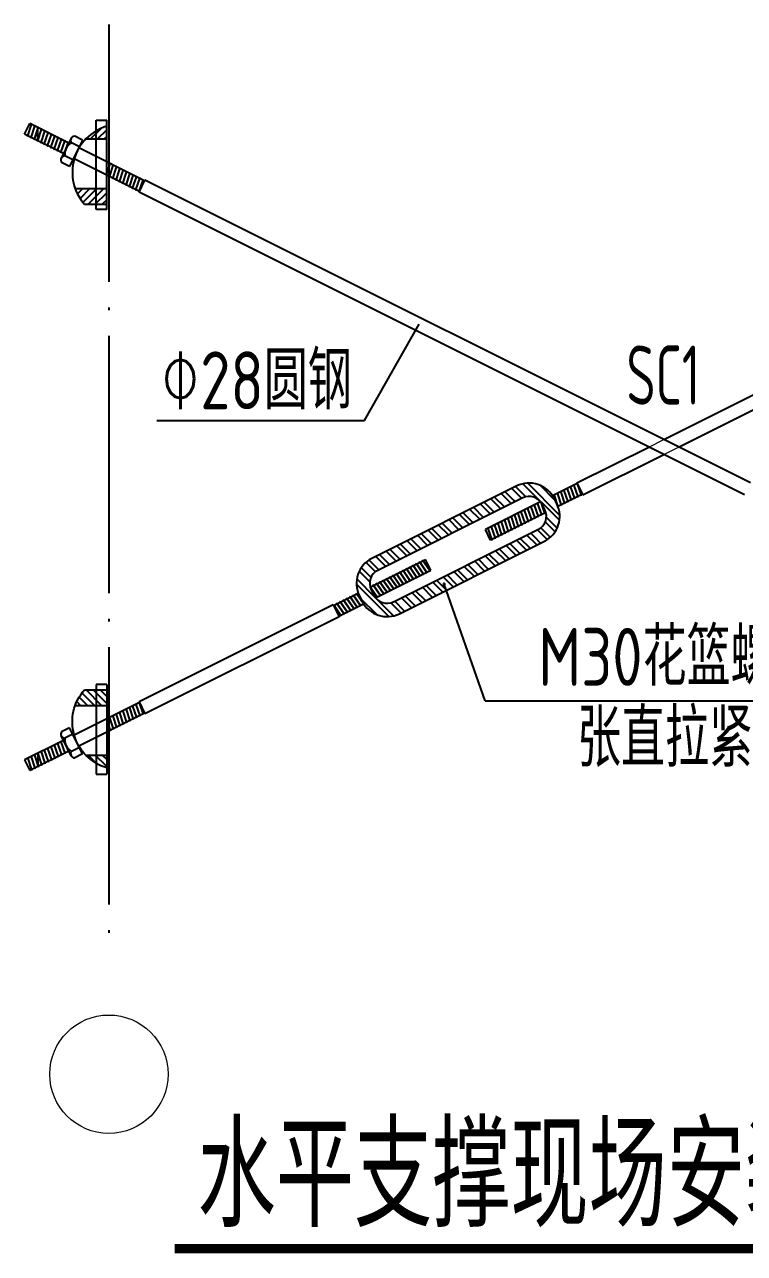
# Model space of a CAD drawing. Extents: x 9539573 to 9710259, y 1656270 to 2510207.
# Drawn here: x 9686346 to 9691942, y 2029794 to 2039348 of the extents above; entities that cross this region are included whole.
import ezdxf
from ezdxf.enums import TextEntityAlignment as Align

# ---------------------------------------------------------------- set-up
doc = ezdxf.new("R2010")
doc.units = 0
doc.header["$LTSCALE"] = 1000
doc.header["$MEASUREMENT"] = 0
for name, pattern in [('CONTINUOUS1', [0]), ('DASHED', [0.75, 0.5, -0.25]), ('DOTE', [2.42, 2, -0.2, 0.02, -0.2])]:
    doc.linetypes.add(name, pattern=pattern)
for name, color, linetype in [('003_THICK', 7, 'CONTINUOUS1'), ('DOTE', 8, 'DOTE'), ('LAYER4', 4, 'CONTINUOUS'), ('PUB_TEXT', 7, 'CONTINUOUS'), ('THIN', 7, 'CONTINUOUS'), ('一般文字', 6, 'CONTINUOUS'), ('刚架', 2, 'CONTINUOUS'), ('填充', 8, 'CONTINUOUS'), ('支撑', 4, 'CONTINUOUS'), ('板', 4, 'CONTINUOUS')]:
    doc.layers.add(name, color=color, linetype=linetype)
doc.layers.add('Z-详图标注', color=3, linetype='CONTINUOUS', lineweight=18)
doc.layers.add('标注', color=4, linetype='CONTINUOUS', lineweight=20)
doc.styles.add('_HZTXT', font='atssdeng.shx', dxfattribs={"width": 0.8, "bigfont": 'atssdchn.shx'})
doc.styles.add('TSSD_DIMENSION', font='atssdeng.shx', dxfattribs={"width": 0.7, "bigfont": 'atssdchn.shx'})
doc.styles.add('TSSD_Label', font='Tssdeng.shx', dxfattribs={"width": 0.7, "bigfont": 'hztxt.shx'})

# ---------------------------------------------------------------- blocks, each defined once
blk = doc.blocks.new('*X15')
at = {"layer": '填充', "linetype": 'Continuous'}
for p, q in [((15636226.4, -855728), (15636155, -855656.6)), ((15636253.1, -855712.5), (15636179.3, -855638.7)), ((15636183.7, -855804.6), (15636103.4, -855724.3)), ((15636192.3, -855771.1), (15636118.8, -855697.6)), ((15636328.2, -856068.5), (15636082.4, -855822.6)), ((15636227.1, -855925.2), (15636084.7, -855782.8)), ((15636235.7, -856053.1), (15636115.4, -855932.7)), ((15636364.4, -856062.4), (15636245, -855943.1)), ((15636448.1, -856026.8), (15636372.6, -855951.3)), ((15636420, -856040.9), (15636342.9, -855963.8))]:
    blk.add_line(p, q, dxfattribs=at)
blk = doc.blocks.new('*X16')
at = {"layer": '填充', "linetype": 'Continuous'}
for p, q in [((15637338.7, -855169.7), (15637263.2, -855094.3)), ((15637369, -855157.9), (15637291.4, -855080.2)), ((15637624.7, -855336.5), (15637347.6, -855059.3)), ((15637626.7, -855296.2), (15637384.6, -855054.1)), ((15637590.9, -855183.3), (15637477.5, -855069.9)), ((15637287.3, -855195.5), (15637275.3, -855183.5)), ((15637592.3, -855423.4), (15637517.8, -855348.9)), ((15637607.2, -855396.1), (15637526, -855314.8)), ((15637482.2, -855509.7), (15637438.3, -855465.8)), ((15637532, -855482.4), (15637458.2, -855408.6)), ((15637555.9, -855464.1), (15637484.4, -855392.6))]:
    blk.add_line(p, q, dxfattribs=at)
blk = doc.blocks.new('*X17')
at = {"layer": '填充', "linetype": 'Continuous'}
for p, q in [((15637128.2, -855275), (15637052.7, -855199.5)), ((15637179.6, -855249.3), (15637104.1, -855173.8)), ((15637207.7, -855235.2), (15637132.3, -855159.8)), ((15637259.1, -855209.5), (15637183.7, -855134.1)), ((15637275.3, -855183.5), (15637211.8, -855120)), ((15636941, -855368.6), (15636865.5, -855293.2)), ((15636969.1, -855354.6), (15636893.6, -855279.1)), ((15637020.5, -855328.8), (15636945, -855253.4)), ((15637048.6, -855314.8), (15636973.2, -855239.3)), ((15637100, -855289.1), (15637024.6, -855213.6)), ((15636781.9, -855448.2), (15636706.4, -855372.7)), ((15636810, -855434.1), (15636734.5, -855358.6)), ((15636861.4, -855408.4), (15636785.9, -855332.9)), ((15636889.5, -855394.3), (15636814.1, -855318.9)), ((15636571.3, -855553.4), (15636495.9, -855478)), ((15636622.8, -855527.7), (15636547.3, -855452.3)), ((15636650.9, -855513.7), (15636575.4, -855438.2)), ((15636702.3, -855487.9), (15636626.8, -855412.5)), ((15636730.4, -855473.9), (15636655, -855398.4)), ((15637402.7, -855549.5), (15637327.2, -855474)), ((15637454.1, -855523.8), (15637378.6, -855448.3)), ((15637438.3, -855465.8), (15637406.8, -855434.3)), ((15636384.1, -855647), (15636308.6, -855571.6)), ((15636412.2, -855633), (15636336.8, -855557.5)), ((15636463.7, -855607.3), (15636388.2, -855531.8)), ((15636491.8, -855593.2), (15636416.3, -855517.7)), ((15636543.2, -855567.5), (15636467.7, -855492)), ((15637215.4, -855643.1), (15637140, -855567.7)), ((15637243.6, -855629.1), (15637168.1, -855553.6)), ((15637295, -855603.3), (15637219.5, -855527.9)), ((15637323.1, -855589.3), (15637247.7, -855513.8)), ((15637374.5, -855563.6), (15637299.1, -855488.1)), ((15636304.6, -855686.8), (15636229.1, -855611.4)), ((15636332.7, -855672.8), (15636257.2, -855597.3)), ((15637004.9, -855748.4), (15636929.5, -855672.9)), ((15637056.3, -855722.7), (15636980.9, -855647.2)), ((15637084.5, -855708.6), (15637009, -855633.1)), ((15637135.9, -855682.9), (15637060.4, -855607.4)), ((15637164, -855668.8), (15637088.6, -855593.4)), ((15636845.8, -855827.9), (15636770.4, -855752.5)), ((15636897.2, -855802.2), (15636821.8, -855726.7)), ((15636925.4, -855788.2), (15636849.9, -855712.7)), ((15636976.8, -855762.4), (15636901.3, -855687)), ((15636658.6, -855921.5), (15636583.1, -855846.1)), ((15636686.7, -855907.5), (15636611.3, -855832)), ((15636738.2, -855881.8), (15636662.7, -855806.3)), ((15636766.3, -855867.7), (15636690.8, -855792.2)), ((15636817.7, -855842), (15636742.2, -855766.5)), ((15636499.5, -856001.1), (15636424, -855925.6)), ((15636527.6, -855987), (15636452.2, -855911.6)), ((15636579.1, -855961.3), (15636503.6, -855885.8)), ((15636607.2, -855947.3), (15636531.7, -855871.8))]:
    blk.add_line(p, q, dxfattribs=at)
blk = doc.blocks.new('A$C3B5F1999')
at = {"layer": '板', "lineweight": -3}
h = blk.add_hatch(dxfattribs=at)
h.set_pattern_fill('ANSI31', color=256, scale=11.25, style=0)
h.set_pattern_definition([(225, (1544786.093, 1161578.04), (25.25697034, -25.25697034), [])])
h.paths.add_polyline_path([(227.3, 494.1, 0.095394), (160.5, 606.6), (0, 606.6), (0, 494.1)])
h.paths.add_polyline_path([(0, 135.7), (0, 44.9, 0.128822), (150.1, 135.7)])
for p, q in [((0, 645.3), (76.8, 645.3)), ((0, 645.3), (0, 0)), ((76.8, 645.3), (76.8, 0)), ((160.5, 606.6), (0, 606.6)), ((160.5, 606.6), (0, 606.6)), ((227.3, 494.1), (0, 494.1)), ((150.1, 135.7), (0, 135.7)), ((76.8, 0), (0, 0))]:
    blk.add_line(p, q, dxfattribs=at)
blk.add_arc((-98.2, 376.8), 346.1, 286.4909, 41.61835, dxfattribs=at)

msp = doc.modelspace()

# ---------------------------------------------------------------- linework, layer by layer
at = {"layer": '003_THICK'}
for p, q in [((9686797.7, 2038448.8), (9686696, 2038245.4)), ((9686797.7, 2033677.7), (9686696, 2033881))]:
    msp.add_line(p, q, dxfattribs=at)
at = {"layer": 'DOTE'}
msp.add_line((9687002.1, 2039347.5), (9687002.1, 2032107.8), dxfattribs=at)
at = {"layer": 'LAYER4'}
for p, q in [((9690172.9, 2035760.6), (9689045.5, 2035197)), ((9690219.1, 2035668.1), (9689091.8, 2035104.4)), ((9690391.4, 2035574.4), (9690369.6, 2035617.9)), ((9690483.9, 2035620.6), (9690462.1, 2035664.2)), ((9689213.8, 2034860.2), (9690341.2, 2035423.9)), ((9689260.1, 2034767.7), (9690387.5, 2035331.3)), ((9689041.6, 2034953.9), (9689063.4, 2034910.4)), ((9688949.1, 2034907.7), (9688970.8, 2034864.1))]:
    msp.add_line(p, q, dxfattribs=at)
for centre, major_axis, start_param, end_param in [((9690269.3, 2035567.8), (-215.6, 0.3), 3.606601, 5.177398), ((9690269.3, 2035567.8), (-112.1, 0.6), 3.610884, 5.18168), ((9690291.1, 2035524.2), (-215.6, 0.5), 2.036922, 3.607718), ((9690291.1, 2035524.2), (112.1, 0.6), -1.112191, 0.458605), ((9689141.9, 2035004.1), (-215.6, 0.1), -1.106721, 0.464075), ((9689141.9, 2035004.1), (112.1, 0.9), 2.026718, 3.597514), ((9689163.7, 2034960.5), (-215.6, 0.3), 0.465009, 2.035805), ((9689163.7, 2034960.5), (-112.1, 1.5), 0.477025, 2.047821)]:
    msp.add_ellipse(centre, major_axis=major_axis, ratio=1, start_param=start_param, end_param=end_param, dxfattribs=at)
at = {"layer": 'PUB_TEXT'}
for p, q in [((9688988.4, 2036270.2), (9689414.6, 2037019.4)), ((9687374.7, 2036270.2), (9688988.4, 2036270.2)), ((9689927.1, 2034089.6), (9689607.6, 2034996.6)), ((9689927.1, 2034089.6), (9692702.1, 2034089.6))]:
    msp.add_line(p, q, dxfattribs=at)
at = {"layer": '一般文字', "color": 2, "const_width": 72}
msp.add_lwpolyline([(9687514.3, 2029830.4), (9694842.7, 2029830.4)], dxfattribs=at)
at = {"layer": '刚架', "color": 5, "linetype": 'DASHED'}
for p, q in [((9686450.1, 2038444.1), (9686450.1, 2038546.9)), ((9686450.1, 2033682.4), (9686450.1, 2033579.5))]:
    msp.add_line(p, q, dxfattribs=at)
at = {"layer": '支撑', "linetype": 'Continuous'}
for p, q in [((9686346.5, 2038495.9), (9686387.6, 2038578.2)), ((9686690.3, 2038426.8), (9686387.6, 2038578.2)), ((9686649.2, 2038344.5), (9686346.5, 2038495.9)), ((9686707.9, 2038461.9), (9686631.6, 2038309.4)), ((9686797.7, 2038448.8), (9686736, 2038479.6)), ((9686772.3, 2038397.9), (9686710.6, 2038428.8)), ((9687279.9, 2038132), (9686767.4, 2038388.2)), ((9686696, 2038245.4), (9686634.3, 2038276.3)), ((9686721.4, 2038296.3), (9686659.7, 2038327.1)), ((9687238.7, 2038049.8), (9686726.3, 2038306)), ((9687236.1, 2038044.6), (9687282.4, 2038137.2)), ((9691988.6, 2035784.1), (9687282.4, 2038137.2)), ((9691314.6, 2036121.1), (9695346.8, 2038137.2)), ((9691942.3, 2035691.5), (9687236.1, 2038044.6)), ((9691430.4, 2036063.2), (9695393.1, 2038044.6)), ((9690640.7, 2035784.1), (9691198.9, 2036063.2)), ((9690687, 2035691.5), (9691314.6, 2036005.4)), ((9690640.7, 2035784.1), (9690687, 2035691.5)), ((9690643.2, 2035779), (9690451.5, 2035683.1)), ((9690684.4, 2035696.7), (9690492.6, 2035600.8)), ((9690358, 2035636.3), (9689928.4, 2035421.5)), ((9690399.2, 2035554), (9689969.5, 2035339.2)), ((9689969.5, 2035339.2), (9689928.4, 2035421.5)), ((9689033.8, 2034974.3), (9689463.5, 2035189.1)), ((9689504.6, 2035106.8), (9689463.5, 2035189.1)), ((9689075, 2034892), (9689504.6, 2035106.8)), ((9688748.6, 2034831.6), (9688940.4, 2034927.5)), ((9688746, 2034836.8), (9687236.1, 2034081.8)), ((9688746, 2034836.8), (9688792.3, 2034744.2)), ((9688789.7, 2034749.3), (9688981.5, 2034845.2)), ((9688792.3, 2034744.2), (9687282.4, 2033989.3)), ((9687238.7, 2034076.7), (9686726.3, 2033820.5)), ((9687236.1, 2034081.8), (9687282.4, 2033989.3)), ((9687279.9, 2033994.4), (9686767.4, 2033738.2)), ((9686696, 2033881), (9686634.3, 2033850.2)), ((9686649.2, 2033781.9), (9686346.5, 2033630.6)), ((9686707.9, 2033664.5), (9686631.6, 2033817)), ((9686721.4, 2033830.2), (9686659.7, 2033799.3)), ((9686690.3, 2033699.6), (9686387.6, 2033548.3)), ((9686772.3, 2033728.5), (9686710.6, 2033697.6)), ((9686346.5, 2033630.6), (9686387.6, 2033548.3)), ((9686797.7, 2033677.7), (9686736, 2033646.8))]:
    msp.add_line(p, q, dxfattribs=at)
for centre, major_axis, start_param, end_param in [((9686736.5, 2038447.6), (-32, 1.4), -1.511964, 0.671288), ((9686761.2, 2038339.9), (102.1, 6), 2.029825, 3.209045), ((9686660.2, 2038295.1), (32, 0.5), 1.570208, 3.75346), ((9686660.2, 2033831.3), (-32, 0.5), -0.613005, 1.570247), ((9686761.2, 2033786.5), (-102.1, 6), -0.067509, 1.111712), ((9686736.5, 2033678.8), (32, 1.6), 2.463185, 4.646437)]:
    msp.add_ellipse(centre, major_axis=major_axis, ratio=1, start_param=start_param, end_param=end_param, dxfattribs=at)
at = {"layer": '标注', "linetype": 'Continuous'}
for p, q in [((9686368.9, 2038484.7), (9686398.6, 2038572.7)), ((9686369.6, 2038477.9), (9686403, 2038576.9)), ((9686374.1, 2038482.1), (9686403.8, 2038570.1)), ((9686394.6, 2038471.8), (9686424.3, 2038559.8)), ((9686395.3, 2038465), (9686428.8, 2038564)), ((9686403, 2038576.9), (9686398.6, 2038572.7)), ((9686399.8, 2038469.2), (9686429.5, 2038557.2)), ((9686403.8, 2038570.1), (9686403, 2038576.9)), ((9686421, 2038452.2), (9686454.5, 2038551.2)), ((9686428.8, 2038564), (9686424.3, 2038559.8)), ((9686429.5, 2038557.2), (9686428.8, 2038564)), ((9686454.5, 2038551.2), (9686450, 2038547)), ((9686455.2, 2038544.4), (9686454.5, 2038551.2)), ((9686368.9, 2038484.7), (9686369.6, 2038477.9)), ((9686374.1, 2038482.1), (9686369.6, 2038477.9)), ((9686394.6, 2038471.8), (9686395.3, 2038465)), ((9686399.8, 2038469.2), (9686395.3, 2038465)), ((9686420.3, 2038459), (9686450, 2038547)), ((9686420.3, 2038459), (9686421, 2038452.2)), ((9686425.5, 2038456.4), (9686421, 2038452.2)), ((9686425.5, 2038456.4), (9686455.2, 2038544.4)), ((9686446, 2038446.1), (9686475.7, 2038534.1)), ((9686446.8, 2038439.3), (9686480.2, 2038538.3)), ((9686451.2, 2038443.5), (9686480.9, 2038531.5)), ((9686471.7, 2038433.2), (9686501.4, 2038521.2)), ((9686472.5, 2038426.4), (9686505.9, 2038525.4)), ((9686480.2, 2038538.3), (9686475.7, 2038534.1)), ((9686476.9, 2038430.6), (9686506.6, 2038518.6)), ((9686480.9, 2038531.5), (9686480.2, 2038538.3)), ((9686497.4, 2038420.4), (9686527.2, 2038508.4)), ((9686498.2, 2038413.6), (9686531.6, 2038512.6)), ((9686505.9, 2038525.4), (9686501.4, 2038521.2)), ((9686502.6, 2038417.8), (9686532.4, 2038505.8)), ((9686506.6, 2038518.6), (9686505.9, 2038525.4)), ((9686523.2, 2038407.5), (9686552.9, 2038495.5)), ((9686523.9, 2038400.7), (9686557.3, 2038499.7)), ((9686531.6, 2038512.6), (9686527.2, 2038508.4)), ((9686528.4, 2038404.9), (9686558.1, 2038492.9)), ((9686532.4, 2038505.8), (9686531.6, 2038512.6)), ((9686548.9, 2038394.7), (9686578.6, 2038482.7)), ((9686549.6, 2038387.9), (9686583, 2038486.9)), ((9686557.3, 2038499.7), (9686552.9, 2038495.5)), ((9686554.1, 2038392.1), (9686583.8, 2038480.1)), ((9686558.1, 2038492.9), (9686557.3, 2038499.7)), ((9686574.6, 2038381.8), (9686604.3, 2038469.8)), ((9686575.3, 2038375), (9686608.8, 2038474)), ((9686583, 2038486.9), (9686578.6, 2038482.7)), ((9686579.8, 2038379.2), (9686609.5, 2038467.2)), ((9686583.8, 2038480.1), (9686583, 2038486.9)), ((9686600.3, 2038369), (9686630, 2038457)), ((9686601, 2038362.2), (9686634.5, 2038461.2)), ((9686608.8, 2038474), (9686604.3, 2038469.8)), ((9686609.5, 2038467.2), (9686608.8, 2038474)), ((9686634.5, 2038461.2), (9686630, 2038457)), ((9686635.2, 2038454.4), (9686634.5, 2038461.2)), ((9686446, 2038446.1), (9686446.8, 2038439.3)), ((9686451.2, 2038443.5), (9686446.8, 2038439.3)), ((9686471.7, 2038433.2), (9686472.5, 2038426.4)), ((9686476.9, 2038430.6), (9686472.5, 2038426.4)), ((9686497.4, 2038420.4), (9686498.2, 2038413.6)), ((9686502.6, 2038417.8), (9686498.2, 2038413.6)), ((9686523.2, 2038407.5), (9686523.9, 2038400.7)), ((9686528.4, 2038404.9), (9686523.9, 2038400.7)), ((9686548.9, 2038394.7), (9686549.6, 2038387.9)), ((9686554.1, 2038392.1), (9686549.6, 2038387.9)), ((9686574.6, 2038381.8), (9686575.3, 2038375)), ((9686579.8, 2038379.2), (9686575.3, 2038375)), ((9686600.3, 2038369), (9686601, 2038362.2)), ((9686605.5, 2038366.4), (9686601, 2038362.2)), ((9686605.5, 2038366.4), (9686635.2, 2038454.4)), ((9686626, 2038356.1), (9686655.7, 2038444.1)), ((9686626.8, 2038349.3), (9686660.2, 2038448.3)), ((9686631.2, 2038353.5), (9686660.9, 2038441.5)), ((9686660.2, 2038448.3), (9686655.7, 2038444.1)), ((9686658.5, 2038363.2), (9686681.5, 2038431.2)), ((9686660.9, 2038441.5), (9686660.2, 2038448.3)), ((9686667.8, 2038381.8), (9686685.9, 2038435.4)), ((9686677.2, 2038400.5), (9686686.6, 2038428.6)), ((9686685.9, 2038435.4), (9686681.5, 2038431.2)), ((9686686.6, 2038428.6), (9686685.9, 2038435.4)), ((9686626, 2038356.1), (9686626.8, 2038349.3)), ((9686631.2, 2038353.5), (9686626.8, 2038349.3)), ((9686984.9, 2038190.6), (9687012.4, 2038272.2)), ((9686984.9, 2038199.6), (9687008, 2038268)), ((9686984.9, 2038181.6), (9687013.2, 2038265.4)), ((9687012.4, 2038272.2), (9687008, 2038268)), ((9687013.2, 2038265.4), (9687012.4, 2038272.2)), ((9687004, 2038167.1), (9687033.7, 2038255.1)), ((9687004.7, 2038160.3), (9687038.1, 2038259.3)), ((9687009.2, 2038164.5), (9687038.9, 2038252.5)), ((9687029.7, 2038154.3), (9687059.4, 2038242.3)), ((9687030.4, 2038147.5), (9687063.8, 2038246.5)), ((9687038.1, 2038259.3), (9687033.7, 2038255.1)), ((9687034.9, 2038151.7), (9687064.6, 2038239.7)), ((9687038.9, 2038252.5), (9687038.1, 2038259.3)), ((9687055.4, 2038141.4), (9687085.1, 2038229.4)), ((9687056.1, 2038134.6), (9687089.6, 2038233.6)), ((9687063.8, 2038246.5), (9687059.4, 2038242.3)), ((9687060.6, 2038138.8), (9687090.3, 2038226.8)), ((9687064.6, 2038239.7), (9687063.8, 2038246.5)), ((9687081.1, 2038128.5), (9687110.8, 2038216.6)), ((9687081.9, 2038121.8), (9687115.3, 2038220.8)), ((9687089.6, 2038233.6), (9687085.1, 2038229.4)), ((9687086.3, 2038126), (9687116, 2038214)), ((9687090.3, 2038226.8), (9687089.6, 2038233.6)), ((9687106.8, 2038115.7), (9687136.5, 2038203.7)), ((9687107.6, 2038108.9), (9687141, 2038207.9)), ((9687115.3, 2038220.8), (9687110.8, 2038216.6)), ((9687112, 2038113.1), (9687141.7, 2038201.1)), ((9687116, 2038214), (9687115.3, 2038220.8)), ((9687132.5, 2038102.8), (9687162.3, 2038190.8)), ((9687133.3, 2038096), (9687166.7, 2038195)), ((9687141, 2038207.9), (9687136.5, 2038203.7)), ((9687137.7, 2038100.2), (9687167.4, 2038188.2)), ((9687141.7, 2038201.1), (9687141, 2038207.9)), ((9687158.3, 2038090), (9687188, 2038178)), ((9687159, 2038083.2), (9687192.4, 2038182.2)), ((9687166.7, 2038195), (9687162.3, 2038190.8)), ((9687163.4, 2038087.4), (9687193.2, 2038175.4)), ((9687167.4, 2038188.2), (9687166.7, 2038195)), ((9687184.7, 2038070.3), (9687218.1, 2038169.3)), ((9687192.4, 2038182.2), (9687188, 2038178)), ((9687193.2, 2038175.4), (9687192.4, 2038182.2)), ((9687218.1, 2038169.3), (9687213.7, 2038165.1)), ((9687218.9, 2038162.5), (9687218.1, 2038169.3)), ((9687004, 2038167.1), (9687004.7, 2038160.3)), ((9687009.2, 2038164.5), (9687004.7, 2038160.3)), ((9687029.7, 2038154.3), (9687030.4, 2038147.5)), ((9687034.9, 2038151.7), (9687030.4, 2038147.5)), ((9687055.4, 2038141.4), (9687056.1, 2038134.6)), ((9687060.6, 2038138.8), (9687056.1, 2038134.6)), ((9687081.1, 2038128.5), (9687081.9, 2038121.8)), ((9687086.3, 2038126), (9687081.9, 2038121.8)), ((9687106.8, 2038115.7), (9687107.6, 2038108.9)), ((9687112, 2038113.1), (9687107.6, 2038108.9)), ((9687132.5, 2038102.8), (9687133.3, 2038096)), ((9687137.7, 2038100.2), (9687133.3, 2038096)), ((9687158.3, 2038090), (9687159, 2038083.2)), ((9687163.4, 2038087.4), (9687159, 2038083.2)), ((9687184, 2038077.1), (9687213.7, 2038165.1)), ((9687184, 2038077.1), (9687184.7, 2038070.3)), ((9687189.2, 2038074.5), (9687184.7, 2038070.3)), ((9687189.2, 2038074.5), (9687218.9, 2038162.5)), ((9687209.7, 2038064.3), (9687239.4, 2038152.3)), ((9687210.4, 2038057.5), (9687243.9, 2038156.5)), ((9687214.9, 2038061.7), (9687244.6, 2038149.7)), ((9687235.4, 2038051.4), (9687265.1, 2038139.4)), ((9687236.1, 2038044.6), (9687269.6, 2038143.6)), ((9687243.9, 2038156.5), (9687239.4, 2038152.3)), ((9687244.6, 2038149.7), (9687243.9, 2038156.5)), ((9687245.5, 2038063.3), (9687270.3, 2038136.8)), ((9687269.6, 2038143.6), (9687265.1, 2038139.4)), ((9687270.3, 2038136.8), (9687269.6, 2038143.6)), ((9687282.4, 2038137.2), (9687277.3, 2038133.3)), ((9687209.7, 2038064.3), (9687210.4, 2038057.5)), ((9687214.9, 2038061.7), (9687210.4, 2038057.5)), ((9687235.4, 2038051.4), (9687236.1, 2038044.6)), ((9690639.9, 2035777.3), (9690640.7, 2035784.1)), ((9690640.7, 2035784.1), (9690674.1, 2035685.1)), ((9690459.9, 2035687.3), (9690460.7, 2035694.1)), ((9690459.9, 2035687.3), (9690479.3, 2035629.8)), ((9690460.7, 2035694.1), (9690489.7, 2035608.1)), ((9690465.1, 2035689.9), (9690460.7, 2035694.1)), ((9690465.1, 2035689.9), (9690494.8, 2035601.9)), ((9690485.6, 2035700.2), (9690486.4, 2035707)), ((9690485.6, 2035700.2), (9690515.4, 2035612.2)), ((9690486.4, 2035707), (9690519.8, 2035608)), ((9690490.8, 2035702.8), (9690486.4, 2035707)), ((9690490.8, 2035702.8), (9690520.6, 2035614.7)), ((9690511.4, 2035713), (9690512.1, 2035719.8)), ((9690511.4, 2035713), (9690541.1, 2035625)), ((9690512.1, 2035719.8), (9690545.5, 2035620.8)), ((9690516.6, 2035715.6), (9690512.1, 2035719.8)), ((9690516.6, 2035715.6), (9690546.3, 2035627.6)), ((9690537.1, 2035725.9), (9690537.8, 2035732.7)), ((9690537.1, 2035725.9), (9690566.8, 2035637.9)), ((9690537.8, 2035732.7), (9690571.2, 2035633.7)), ((9690542.3, 2035728.5), (9690537.8, 2035732.7)), ((9690542.3, 2035728.5), (9690572, 2035640.5)), ((9690562.8, 2035738.7), (9690563.5, 2035745.5)), ((9690562.8, 2035738.7), (9690592.5, 2035650.7)), ((9690563.5, 2035745.5), (9690597, 2035646.5)), ((9690568, 2035741.3), (9690563.5, 2035745.5)), ((9690568, 2035741.3), (9690597.7, 2035653.3)), ((9690588.5, 2035751.6), (9690589.2, 2035758.4)), ((9690588.5, 2035751.6), (9690618.2, 2035663.6)), ((9690589.2, 2035758.4), (9690622.7, 2035659.4)), ((9690593.7, 2035754.2), (9690589.2, 2035758.4)), ((9690593.7, 2035754.2), (9690623.4, 2035666.2)), ((9690614.2, 2035764.4), (9690615, 2035771.2)), ((9690614.2, 2035764.4), (9690643.9, 2035676.4)), ((9690615, 2035771.2), (9690648.4, 2035672.2)), ((9690619.4, 2035767), (9690615, 2035771.2)), ((9690619.4, 2035767), (9690649.1, 2035679)), ((9690639.9, 2035777.3), (9690669.7, 2035689.3)), ((9690650, 2035765.4), (9690674.8, 2035691.9)), ((9690674.1, 2035685.1), (9690669.7, 2035689.3)), ((9690674.8, 2035691.9), (9690674.1, 2035685.1)), ((9690687, 2035691.5), (9690681.8, 2035695.4)), ((9690254.2, 2035584.4), (9690255, 2035591.2)), ((9690259.4, 2035587), (9690255, 2035591.2)), ((9690255, 2035591.2), (9690288.4, 2035492.2)), ((9690279.9, 2035597.3), (9690280.7, 2035604.1)), ((9690279.9, 2035597.3), (9690309.6, 2035509.3)), ((9690285.1, 2035599.9), (9690280.7, 2035604.1)), ((9690280.7, 2035604.1), (9690314.1, 2035505.1)), ((9690285.1, 2035599.9), (9690314.8, 2035511.9)), ((9690305.6, 2035610.2), (9690306.4, 2035617)), ((9690305.6, 2035610.2), (9690335.4, 2035522.2)), ((9690310.8, 2035612.7), (9690306.4, 2035617)), ((9690306.4, 2035617), (9690339.8, 2035517.9)), ((9690310.8, 2035612.7), (9690340.6, 2035524.7)), ((9690331.4, 2035623), (9690332.1, 2035629.8)), ((9690331.4, 2035623), (9690361.1, 2035535)), ((9690336.6, 2035625.6), (9690332.1, 2035629.8)), ((9690332.1, 2035629.8), (9690365.5, 2035530.8)), ((9690336.6, 2035625.6), (9690366.3, 2035537.6)), ((9690357.1, 2035635.9), (9690357.2, 2035637.3)), ((9690357.1, 2035635.9), (9690386.8, 2035547.9)), ((9690361.6, 2035631.4), (9690391.2, 2035543.7)), ((9690368.5, 2035620), (9690392, 2035550.5)), ((9690494.8, 2035601.9), (9690494.2, 2035596.4)), ((9690519.8, 2035608), (9690515.4, 2035612.2)), ((9690520.6, 2035614.7), (9690519.8, 2035608)), ((9690545.5, 2035620.8), (9690541.1, 2035625)), ((9690546.3, 2035627.6), (9690545.5, 2035620.8)), ((9690571.2, 2035633.7), (9690566.8, 2035637.9)), ((9690572, 2035640.5), (9690571.2, 2035633.7)), ((9690597, 2035646.5), (9690592.5, 2035650.7)), ((9690597.7, 2035653.3), (9690597, 2035646.5)), ((9690622.7, 2035659.4), (9690618.2, 2035663.6)), ((9690623.4, 2035666.2), (9690622.7, 2035659.4)), ((9690648.4, 2035672.2), (9690643.9, 2035676.4)), ((9690649.1, 2035679), (9690648.4, 2035672.2)), ((9690074.2, 2035494.4), (9690075, 2035501.2)), ((9690074.2, 2035494.4), (9690103.9, 2035406.4)), ((9690079.4, 2035497), (9690075, 2035501.2)), ((9690075, 2035501.2), (9690108.4, 2035402.2)), ((9690079.4, 2035497), (9690109.1, 2035409)), ((9690099.9, 2035507.3), (9690100.7, 2035514.1)), ((9690099.9, 2035507.3), (9690129.6, 2035419.3)), ((9690105.1, 2035509.9), (9690100.7, 2035514.1)), ((9690100.7, 2035514.1), (9690134.1, 2035415.1)), ((9690105.1, 2035509.9), (9690134.8, 2035421.9)), ((9690125.6, 2035520.2), (9690126.4, 2035526.9)), ((9690125.6, 2035520.2), (9690155.4, 2035432.1)), ((9690130.8, 2035522.7), (9690126.4, 2035526.9)), ((9690126.4, 2035526.9), (9690159.8, 2035427.9)), ((9690130.8, 2035522.7), (9690160.5, 2035434.7)), ((9690151.4, 2035533), (9690152.1, 2035539.8)), ((9690151.4, 2035533), (9690181.1, 2035445)), ((9690156.5, 2035535.6), (9690152.1, 2035539.8)), ((9690152.1, 2035539.8), (9690185.5, 2035440.8)), ((9690156.5, 2035535.6), (9690186.3, 2035447.6)), ((9690177.1, 2035545.9), (9690177.8, 2035552.7)), ((9690177.1, 2035545.9), (9690206.8, 2035457.9)), ((9690182.3, 2035548.5), (9690177.8, 2035552.7)), ((9690177.8, 2035552.7), (9690211.2, 2035453.7)), ((9690182.3, 2035548.5), (9690212, 2035460.5)), ((9690202.8, 2035558.7), (9690203.5, 2035565.5)), ((9690202.8, 2035558.7), (9690232.5, 2035470.7)), ((9690208, 2035561.3), (9690203.5, 2035565.5)), ((9690203.5, 2035565.5), (9690237, 2035466.5)), ((9690208, 2035561.3), (9690237.7, 2035473.3)), ((9690228.5, 2035571.6), (9690229.2, 2035578.4)), ((9690228.5, 2035571.6), (9690258.2, 2035483.6)), ((9690233.7, 2035574.2), (9690229.2, 2035578.4)), ((9690229.2, 2035578.4), (9690262.7, 2035479.4)), ((9690233.7, 2035574.2), (9690263.4, 2035486.2)), ((9690254.2, 2035584.4), (9690283.9, 2035496.4)), ((9690259.4, 2035587), (9690289.1, 2035499)), ((9690288.4, 2035492.2), (9690283.9, 2035496.4)), ((9690289.1, 2035499), (9690288.4, 2035492.2)), ((9690314.1, 2035505.1), (9690309.6, 2035509.3)), ((9690314.8, 2035511.9), (9690314.1, 2035505.1)), ((9690339.8, 2035517.9), (9690335.4, 2035522.2)), ((9690340.6, 2035524.7), (9690339.8, 2035517.9)), ((9690365.5, 2035530.8), (9690361.1, 2035535)), ((9690366.3, 2035537.6), (9690365.5, 2035530.8)), ((9690391.2, 2035543.7), (9690386.8, 2035547.9)), ((9690392, 2035550.5), (9690391.2, 2035543.7)), ((9689945.6, 2035430.1), (9689946.4, 2035436.9)), ((9689945.6, 2035430.1), (9689975.4, 2035342.1)), ((9689950.8, 2035432.7), (9689946.4, 2035436.9)), ((9689946.4, 2035436.9), (9689979.8, 2035337.9)), ((9689950.8, 2035432.7), (9689980.5, 2035344.7)), ((9689971.4, 2035443), (9689972.1, 2035449.8)), ((9689971.4, 2035443), (9690001.1, 2035355)), ((9689976.5, 2035445.6), (9689972.1, 2035449.8)), ((9689972.1, 2035449.8), (9690005.5, 2035350.8)), ((9689976.5, 2035445.6), (9690006.3, 2035357.6)), ((9689997.1, 2035455.9), (9689997.8, 2035462.7)), ((9689997.1, 2035455.9), (9690026.8, 2035367.9)), ((9690002.3, 2035458.5), (9689997.8, 2035462.7)), ((9689997.8, 2035462.7), (9690031.2, 2035363.7)), ((9690002.3, 2035458.5), (9690032, 2035370.5)), ((9690022.8, 2035468.7), (9690023.5, 2035475.5)), ((9690022.8, 2035468.7), (9690052.5, 2035380.7)), ((9690028, 2035471.3), (9690023.5, 2035475.5)), ((9690023.5, 2035475.5), (9690057, 2035376.5)), ((9690028, 2035471.3), (9690057.7, 2035383.3)), ((9690048.5, 2035481.6), (9690049.2, 2035488.4)), ((9690048.5, 2035481.6), (9690078.2, 2035393.6)), ((9690053.7, 2035484.2), (9690049.2, 2035488.4)), ((9690049.2, 2035488.4), (9690082.7, 2035389.4)), ((9690053.7, 2035484.2), (9690083.4, 2035396.2)), ((9690108.4, 2035402.2), (9690103.9, 2035406.4)), ((9690109.1, 2035409), (9690108.4, 2035402.2)), ((9690134.1, 2035415.1), (9690129.6, 2035419.3)), ((9690134.8, 2035421.9), (9690134.1, 2035415.1)), ((9690159.8, 2035427.9), (9690155.4, 2035432.1)), ((9690160.5, 2035434.7), (9690159.8, 2035427.9)), ((9690185.5, 2035440.8), (9690181.1, 2035445)), ((9690186.3, 2035447.6), (9690185.5, 2035440.8)), ((9690211.2, 2035453.7), (9690206.8, 2035457.9)), ((9690212, 2035460.5), (9690211.2, 2035453.7)), ((9690237, 2035466.5), (9690232.5, 2035470.7)), ((9690237.7, 2035473.3), (9690237, 2035466.5)), ((9690262.7, 2035479.4), (9690258.2, 2035483.6)), ((9690263.4, 2035486.2), (9690262.7, 2035479.4)), ((9689979.8, 2035337.9), (9689975.4, 2035342.1)), ((9689980.5, 2035344.7), (9689979.8, 2035337.9)), ((9690005.5, 2035350.8), (9690001.1, 2035355)), ((9690006.3, 2035357.6), (9690005.5, 2035350.8)), ((9690031.2, 2035363.7), (9690026.8, 2035367.9)), ((9690032, 2035370.5), (9690031.2, 2035363.7)), ((9690057, 2035376.5), (9690052.5, 2035380.7)), ((9690057.7, 2035383.3), (9690057, 2035376.5)), ((9690082.7, 2035389.4), (9690078.2, 2035393.6)), ((9690083.4, 2035396.2), (9690082.7, 2035389.4)), ((9689311.8, 2035119.6), (9689370.9, 2035033.5)), ((9689317.6, 2035116.2), (9689311.8, 2035119.6)), ((9689312.4, 2035113.6), (9689311.8, 2035119.6)), ((9689312.4, 2035113.6), (9689365, 2035037)), ((9689317.6, 2035116.2), (9689370.2, 2035039.6)), ((9689337.5, 2035132.5), (9689396.6, 2035046.4)), ((9689343.4, 2035129), (9689337.5, 2035132.5)), ((9689338.2, 2035126.4), (9689337.5, 2035132.5)), ((9689338.2, 2035126.4), (9689390.7, 2035049.8)), ((9689343.4, 2035129), (9689395.9, 2035052.4)), ((9689363.2, 2035145.4), (9689422.3, 2035059.2)), ((9689369.1, 2035141.9), (9689363.2, 2035145.4)), ((9689363.9, 2035139.3), (9689363.2, 2035145.4)), ((9689363.9, 2035139.3), (9689416.4, 2035062.7)), ((9689369.1, 2035141.9), (9689421.6, 2035065.3)), ((9689388.9, 2035158.2), (9689448, 2035072.1)), ((9689389.6, 2035152.1), (9689388.9, 2035158.2)), ((9689394.8, 2035154.7), (9689388.9, 2035158.2)), ((9689389.6, 2035152.1), (9689442.2, 2035075.6)), ((9689394.8, 2035154.7), (9689447.4, 2035078.1)), ((9689414.6, 2035171.1), (9689473.8, 2035084.9)), ((9689415.3, 2035165), (9689414.6, 2035171.1)), ((9689420.5, 2035167.6), (9689414.6, 2035171.1)), ((9689415.3, 2035165), (9689467.9, 2035088.4)), ((9689420.5, 2035167.6), (9689473.1, 2035091)), ((9689440.3, 2035183.9), (9689499.5, 2035097.8)), ((9689446.2, 2035180.4), (9689440.3, 2035183.9)), ((9689441, 2035177.8), (9689440.3, 2035183.9)), ((9689441, 2035177.8), (9689493.6, 2035101.3)), ((9689446.2, 2035180.4), (9689498.8, 2035103.9)), ((9689106, 2035016.8), (9689165.2, 2034930.6)), ((9689111.9, 2035013.3), (9689106, 2035016.8)), ((9689106.7, 2035010.7), (9689106, 2035016.8)), ((9689131.8, 2035029.6), (9689190.9, 2034943.5)), ((9689137.6, 2035026.1), (9689131.8, 2035029.6)), ((9689132.4, 2035023.6), (9689131.8, 2035029.6)), ((9689132.4, 2035023.6), (9689185, 2034947)), ((9689137.6, 2035026.1), (9689190.2, 2034949.6)), ((9689157.5, 2035042.5), (9689216.6, 2034956.3)), ((9689163.4, 2035039), (9689157.5, 2035042.5)), ((9689158.2, 2035036.4), (9689157.5, 2035042.5)), ((9689158.2, 2035036.4), (9689210.7, 2034959.8)), ((9689163.4, 2035039), (9689215.9, 2034962.4)), ((9689183.2, 2035055.4), (9689242.3, 2034969.2)), ((9689183.9, 2035049.3), (9689183.2, 2035055.4)), ((9689189.1, 2035051.9), (9689183.2, 2035055.4)), ((9689183.9, 2035049.3), (9689236.4, 2034972.7)), ((9689189.1, 2035051.9), (9689241.6, 2034975.3)), ((9689208.9, 2035068.2), (9689268, 2034982.1)), ((9689209.6, 2035062.1), (9689208.9, 2035068.2)), ((9689214.8, 2035064.7), (9689208.9, 2035068.2)), ((9689209.6, 2035062.1), (9689262.2, 2034985.6)), ((9689214.8, 2035064.7), (9689267.4, 2034988.1)), ((9689234.6, 2035081.1), (9689293.8, 2034994.9)), ((9689240.5, 2035077.6), (9689234.6, 2035081.1)), ((9689235.3, 2035075), (9689234.6, 2035081.1)), ((9689235.3, 2035075), (9689287.9, 2034998.4)), ((9689240.5, 2035077.6), (9689293.1, 2035001)), ((9689260.3, 2035093.9), (9689319.5, 2035007.8)), ((9689266.2, 2035090.4), (9689260.3, 2035093.9)), ((9689261, 2035087.8), (9689260.3, 2035093.9)), ((9689261, 2035087.8), (9689313.6, 2035011.3)), ((9689266.2, 2035090.4), (9689318.8, 2035013.9)), ((9689286, 2035106.8), (9689345.2, 2035020.6)), ((9689291.9, 2035103.3), (9689286, 2035106.8)), ((9689286.7, 2035100.7), (9689286, 2035106.8)), ((9689286.7, 2035100.7), (9689339.3, 2035024.1)), ((9689291.9, 2035103.3), (9689344.5, 2035026.7)), ((9689339.3, 2035024.1), (9689345.2, 2035020.6)), ((9689345.2, 2035020.6), (9689344.5, 2035026.7)), ((9689365, 2035037), (9689370.9, 2035033.5)), ((9689370.9, 2035033.5), (9689370.2, 2035039.6)), ((9689390.7, 2035049.8), (9689396.6, 2035046.4)), ((9689396.6, 2035046.4), (9689395.9, 2035052.4)), ((9689416.4, 2035062.7), (9689422.3, 2035059.2)), ((9689422.3, 2035059.2), (9689421.6, 2035065.3)), ((9689442.2, 2035075.6), (9689448, 2035072.1)), ((9689448, 2035072.1), (9689447.4, 2035078.1)), ((9689467.9, 2035088.4), (9689473.8, 2035084.9)), ((9689473.8, 2035084.9), (9689473.1, 2035091)), ((9689493.6, 2035101.3), (9689499.5, 2035097.8)), ((9689499.5, 2035097.8), (9689498.8, 2035103.9)), ((9688926.7, 2034920.7), (9688926, 2034926.8)), ((9688931.9, 2034923.3), (9688926, 2034926.8)), ((9688926, 2034926.8), (9688977.4, 2034851.9)), ((9688926.7, 2034920.7), (9688979.3, 2034844.1)), ((9688931.9, 2034923.3), (9688966.3, 2034873.3)), ((9689034.8, 2034974.7), (9689033.5, 2034975.5)), ((9689034.8, 2034974.7), (9689087.3, 2034898.1)), ((9689035.6, 2034968.4), (9689088, 2034892.1)), ((9689040.6, 2034956.1), (9689082.2, 2034895.5)), ((9689054.6, 2034991.1), (9689113.8, 2034904.9)), ((9689060.5, 2034987.6), (9689054.6, 2034991.1)), ((9689055.3, 2034985), (9689054.6, 2034991.1)), ((9689055.3, 2034985), (9689107.9, 2034908.4)), ((9689060.5, 2034987.6), (9689113.1, 2034911)), ((9689080.3, 2035003.9), (9689139.5, 2034917.8)), ((9689086.2, 2035000.4), (9689080.3, 2035003.9)), ((9689081, 2034997.8), (9689080.3, 2035003.9)), ((9689081, 2034997.8), (9689133.6, 2034921.3)), ((9689086.2, 2035000.4), (9689138.8, 2034923.9)), ((9689106.7, 2035010.7), (9689159.3, 2034934.1)), ((9689111.9, 2035013.3), (9689164.5, 2034936.7)), ((9689133.6, 2034921.3), (9689139.5, 2034917.8)), ((9689139.5, 2034917.8), (9689138.8, 2034923.9)), ((9689159.3, 2034934.1), (9689165.2, 2034930.6)), ((9689165.2, 2034930.6), (9689164.5, 2034936.7)), ((9689185, 2034947), (9689190.9, 2034943.5)), ((9689190.9, 2034943.5), (9689190.2, 2034949.6)), ((9689210.7, 2034959.8), (9689216.6, 2034956.3)), ((9689216.6, 2034956.3), (9689215.9, 2034962.4)), ((9689236.4, 2034972.7), (9689242.3, 2034969.2)), ((9689242.3, 2034969.2), (9689241.6, 2034975.3)), ((9689262.2, 2034985.6), (9689268, 2034982.1)), ((9689268, 2034982.1), (9689267.4, 2034988.1)), ((9689287.9, 2034998.4), (9689293.8, 2034994.9)), ((9689293.8, 2034994.9), (9689293.1, 2035001)), ((9689313.6, 2035011.3), (9689319.5, 2035007.8)), ((9689319.5, 2035007.8), (9689318.8, 2035013.9)), ((9688751.9, 2034833.3), (9688746, 2034836.8)), ((9688746, 2034836.8), (9688805.2, 2034750.6)), ((9688751.9, 2034833.3), (9688804.5, 2034756.7)), ((9688777.6, 2034846.1), (9688771.7, 2034849.6)), ((9688772.4, 2034843.5), (9688771.7, 2034849.6)), ((9688771.7, 2034849.6), (9688830.9, 2034763.5)), ((9688772.4, 2034843.5), (9688825, 2034767)), ((9688777.6, 2034846.1), (9688830.2, 2034769.6)), ((9688803.3, 2034859), (9688797.5, 2034862.5)), ((9688798.2, 2034856.4), (9688797.5, 2034862.5)), ((9688797.5, 2034862.5), (9688856.6, 2034776.3)), ((9688798.2, 2034856.4), (9688850.7, 2034779.8)), ((9688803.3, 2034859), (9688855.9, 2034782.4)), ((9688823.9, 2034869.3), (9688823.2, 2034875.3)), ((9688829.1, 2034871.9), (9688823.2, 2034875.3)), ((9688823.2, 2034875.3), (9688882.3, 2034789.2)), ((9688823.9, 2034869.3), (9688876.4, 2034792.7)), ((9688829.1, 2034871.9), (9688881.6, 2034795.3)), ((9688849.6, 2034882.1), (9688848.9, 2034888.2)), ((9688854.8, 2034884.7), (9688848.9, 2034888.2)), ((9688848.9, 2034888.2), (9688908, 2034802.1)), ((9688849.6, 2034882.1), (9688902.2, 2034805.5)), ((9688854.8, 2034884.7), (9688907.3, 2034808.1)), ((9688875.3, 2034895), (9688874.6, 2034901.1)), ((9688880.5, 2034897.6), (9688874.6, 2034901.1)), ((9688874.6, 2034901.1), (9688933.8, 2034814.9)), ((9688875.3, 2034895), (9688927.9, 2034818.4)), ((9688880.5, 2034897.6), (9688933.1, 2034821)), ((9688901, 2034907.8), (9688900.3, 2034913.9)), ((9688906.2, 2034910.4), (9688900.3, 2034913.9)), ((9688900.3, 2034913.9), (9688959.5, 2034827.8)), ((9688901, 2034907.8), (9688953.6, 2034831.3)), ((9688906.2, 2034910.4), (9688958.8, 2034833.9)), ((9688953.6, 2034831.3), (9688959.5, 2034827.8)), ((9688959.5, 2034827.8), (9688958.8, 2034833.9)), ((9688979.3, 2034844.1), (9688984, 2034841.3)), ((9689082.2, 2034895.5), (9689088, 2034892.1)), ((9689088, 2034892.1), (9689087.3, 2034898.1)), ((9689107.9, 2034908.4), (9689113.8, 2034904.9)), ((9689113.8, 2034904.9), (9689113.1, 2034911)), ((9688755.4, 2034818.1), (9688799.3, 2034754.1)), ((9688792.3, 2034744.2), (9688792.3, 2034750.6)), ((9688799.3, 2034754.1), (9688805.2, 2034750.6)), ((9688805.2, 2034750.6), (9688804.5, 2034756.7)), ((9688825, 2034767), (9688830.9, 2034763.5)), ((9688830.9, 2034763.5), (9688830.2, 2034769.6)), ((9688850.7, 2034779.8), (9688856.6, 2034776.3)), ((9688856.6, 2034776.3), (9688855.9, 2034782.4)), ((9688876.4, 2034792.7), (9688882.3, 2034789.2)), ((9688882.3, 2034789.2), (9688881.6, 2034795.3)), ((9688902.2, 2034805.5), (9688908, 2034802.1)), ((9688908, 2034802.1), (9688907.3, 2034808.1)), ((9688927.9, 2034818.4), (9688933.8, 2034814.9)), ((9688933.8, 2034814.9), (9688933.1, 2034821)), ((9687209.7, 2034062.2), (9687210.4, 2034069)), ((9687209.7, 2034062.2), (9687239.4, 2033974.2)), ((9687210.4, 2034069), (9687243.9, 2033970)), ((9687214.9, 2034064.8), (9687210.4, 2034069)), ((9687214.9, 2034064.8), (9687244.6, 2033976.8)), ((9687235.4, 2034075), (9687236.1, 2034081.8)), ((9687235.4, 2034075), (9687265.1, 2033987)), ((9687236.1, 2034081.8), (9687269.6, 2033982.8)), ((9687245.5, 2034063.1), (9687270.3, 2033989.6)), ((9687004, 2033959.3), (9687004.7, 2033966.1)), ((9687004.7, 2033966.1), (9687038.1, 2033867.1)), ((9687009.2, 2033961.9), (9687004.7, 2033966.1)), ((9687029.7, 2033972.2), (9687030.4, 2033979)), ((9687029.7, 2033972.2), (9687059.4, 2033884.2)), ((9687030.4, 2033979), (9687063.8, 2033880)), ((9687034.9, 2033974.8), (9687030.4, 2033979)), ((9687034.9, 2033974.8), (9687064.6, 2033886.8)), ((9687055.4, 2033985), (9687056.1, 2033991.8)), ((9687055.4, 2033985), (9687085.1, 2033897)), ((9687056.1, 2033991.8), (9687089.6, 2033892.8)), ((9687060.6, 2033987.6), (9687056.1, 2033991.8)), ((9687060.6, 2033987.6), (9687090.3, 2033899.6)), ((9687081.1, 2033997.9), (9687081.9, 2034004.7)), ((9687081.1, 2033997.9), (9687110.8, 2033909.9)), ((9687081.9, 2034004.7), (9687115.3, 2033905.7)), ((9687086.3, 2034000.5), (9687081.9, 2034004.7)), ((9687086.3, 2034000.5), (9687116, 2033912.5)), ((9687106.8, 2034010.7), (9687107.6, 2034017.5)), ((9687106.8, 2034010.7), (9687136.5, 2033922.7)), ((9687107.6, 2034017.5), (9687141, 2033918.5)), ((9687112, 2034013.3), (9687107.6, 2034017.5)), ((9687112, 2034013.3), (9687141.7, 2033925.3)), ((9687132.5, 2034023.6), (9687133.3, 2034030.4)), ((9687132.5, 2034023.6), (9687162.3, 2033935.6)), ((9687133.3, 2034030.4), (9687166.7, 2033931.4)), ((9687137.7, 2034026.2), (9687133.3, 2034030.4)), ((9687137.7, 2034026.2), (9687167.4, 2033938.2)), ((9687158.3, 2034036.5), (9687159, 2034043.3)), ((9687158.3, 2034036.5), (9687188, 2033948.5)), ((9687159, 2034043.3), (9687192.4, 2033944.3)), ((9687163.4, 2034039.1), (9687159, 2034043.3)), ((9687163.4, 2034039.1), (9687193.2, 2033951.1)), ((9687184, 2034049.3), (9687184.7, 2034056.1)), ((9687184, 2034049.3), (9687213.7, 2033961.3)), ((9687184.7, 2034056.1), (9687218.1, 2033957.1)), ((9687189.2, 2034051.9), (9687184.7, 2034056.1)), ((9687189.2, 2034051.9), (9687218.9, 2033963.9)), ((9687243.9, 2033970), (9687239.4, 2033974.2)), ((9687244.6, 2033976.8), (9687243.9, 2033970)), ((9687269.6, 2033982.8), (9687265.1, 2033987)), ((9687270.3, 2033989.6), (9687269.6, 2033982.8)), ((9687282.4, 2033989.3), (9687277.3, 2033993.1)), ((9686984.9, 2033944.8), (9687013.2, 2033861.1)), ((9686984.9, 2033935.8), (9687012.4, 2033854.3)), ((9686984.9, 2033926.8), (9687008, 2033858.5)), ((9687004, 2033959.3), (9687033.7, 2033871.3)), ((9687009.2, 2033961.9), (9687038.9, 2033873.9)), ((9687038.1, 2033867.1), (9687033.7, 2033871.3)), ((9687038.9, 2033873.9), (9687038.1, 2033867.1)), ((9687063.8, 2033880), (9687059.4, 2033884.2)), ((9687064.6, 2033886.8), (9687063.8, 2033880)), ((9687089.6, 2033892.8), (9687085.1, 2033897)), ((9687090.3, 2033899.6), (9687089.6, 2033892.8)), ((9687115.3, 2033905.7), (9687110.8, 2033909.9)), ((9687116, 2033912.5), (9687115.3, 2033905.7)), ((9687141, 2033918.5), (9687136.5, 2033922.7)), ((9687141.7, 2033925.3), (9687141, 2033918.5)), ((9687166.7, 2033931.4), (9687162.3, 2033935.6)), ((9687167.4, 2033938.2), (9687166.7, 2033931.4)), ((9687192.4, 2033944.3), (9687188, 2033948.5)), ((9687193.2, 2033951.1), (9687192.4, 2033944.3)), ((9687218.1, 2033957.1), (9687213.7, 2033961.3)), ((9687218.9, 2033963.9), (9687218.1, 2033957.1)), ((9686626, 2033770.3), (9686626.8, 2033777.1)), ((9686626.8, 2033777.1), (9686660.2, 2033678.1)), ((9686631.2, 2033772.9), (9686626.8, 2033777.1)), ((9687012.4, 2033854.3), (9687008, 2033858.5)), ((9687013.2, 2033861.1), (9687012.4, 2033854.3)), ((9686446, 2033680.3), (9686446.8, 2033687.1)), ((9686446, 2033680.3), (9686475.7, 2033592.3)), ((9686446.8, 2033687.1), (9686480.2, 2033588.1)), ((9686451.2, 2033682.9), (9686446.8, 2033687.1)), ((9686451.2, 2033682.9), (9686480.9, 2033594.9)), ((9686471.7, 2033693.2), (9686472.5, 2033700)), ((9686471.7, 2033693.2), (9686501.4, 2033605.2)), ((9686472.5, 2033700), (9686505.9, 2033601)), ((9686476.9, 2033695.8), (9686472.5, 2033700)), ((9686476.9, 2033695.8), (9686506.6, 2033607.8)), ((9686497.4, 2033706.1), (9686498.2, 2033712.9)), ((9686497.4, 2033706.1), (9686527.2, 2033618.1)), ((9686498.2, 2033712.9), (9686531.6, 2033613.9)), ((9686502.6, 2033708.7), (9686498.2, 2033712.9)), ((9686502.6, 2033708.7), (9686532.4, 2033620.6)), ((9686523.2, 2033718.9), (9686523.9, 2033725.7)), ((9686523.2, 2033718.9), (9686552.9, 2033630.9)), ((9686523.9, 2033725.7), (9686557.3, 2033626.7)), ((9686528.4, 2033721.5), (9686523.9, 2033725.7)), ((9686528.4, 2033721.5), (9686558.1, 2033633.5)), ((9686548.9, 2033731.8), (9686549.6, 2033738.6)), ((9686548.9, 2033731.8), (9686578.6, 2033643.8)), ((9686549.6, 2033738.6), (9686583, 2033639.6)), ((9686554.1, 2033734.4), (9686549.6, 2033738.6)), ((9686554.1, 2033734.4), (9686583.8, 2033646.4)), ((9686574.6, 2033744.6), (9686575.3, 2033751.4)), ((9686574.6, 2033744.6), (9686604.3, 2033656.6)), ((9686575.3, 2033751.4), (9686608.8, 2033652.4)), ((9686579.8, 2033747.2), (9686575.3, 2033751.4)), ((9686579.8, 2033747.2), (9686609.5, 2033659.2)), ((9686600.3, 2033757.5), (9686601, 2033764.3)), ((9686600.3, 2033757.5), (9686630, 2033669.5)), ((9686601, 2033764.3), (9686634.5, 2033665.3)), ((9686605.5, 2033760.1), (9686601, 2033764.3)), ((9686605.5, 2033760.1), (9686635.2, 2033672.1)), ((9686626, 2033770.3), (9686655.7, 2033682.3)), ((9686631.2, 2033772.9), (9686660.9, 2033684.9)), ((9686660.2, 2033678.1), (9686655.7, 2033682.3)), ((9686658.5, 2033763.3), (9686681.5, 2033695.2)), ((9686660.9, 2033684.9), (9686660.2, 2033678.1)), ((9686667.8, 2033744.6), (9686685.9, 2033691)), ((9686677.2, 2033725.9), (9686686.6, 2033697.8)), ((9686685.9, 2033691), (9686681.5, 2033695.2)), ((9686686.6, 2033697.8), (9686685.9, 2033691)), ((9686368.9, 2033641.8), (9686369.6, 2033648.6)), ((9686368.9, 2033641.8), (9686398.6, 2033553.8)), ((9686369.6, 2033648.6), (9686403, 2033549.6)), ((9686374.1, 2033644.4), (9686369.6, 2033648.6)), ((9686374.1, 2033644.4), (9686403.8, 2033556.4)), ((9686394.6, 2033654.6), (9686395.3, 2033661.4)), ((9686394.6, 2033654.6), (9686424.3, 2033566.6)), ((9686395.3, 2033661.4), (9686428.8, 2033562.4)), ((9686399.8, 2033657.2), (9686395.3, 2033661.4)), ((9686399.8, 2033657.2), (9686429.5, 2033569.2)), ((9686420.3, 2033667.5), (9686421, 2033674.3)), ((9686420.3, 2033667.5), (9686450, 2033579.5)), ((9686421, 2033674.3), (9686454.5, 2033575.3)), ((9686425.5, 2033670.1), (9686421, 2033674.3)), ((9686425.5, 2033670.1), (9686455.2, 2033582.1)), ((9686480.2, 2033588.1), (9686475.7, 2033592.3)), ((9686480.9, 2033594.9), (9686480.2, 2033588.1)), ((9686505.9, 2033601), (9686501.4, 2033605.2)), ((9686506.6, 2033607.8), (9686505.9, 2033601)), ((9686531.6, 2033613.9), (9686527.2, 2033618.1)), ((9686532.4, 2033620.6), (9686531.6, 2033613.9)), ((9686557.3, 2033626.7), (9686552.9, 2033630.9)), ((9686558.1, 2033633.5), (9686557.3, 2033626.7)), ((9686583, 2033639.6), (9686578.6, 2033643.8)), ((9686583.8, 2033646.4), (9686583, 2033639.6)), ((9686608.8, 2033652.4), (9686604.3, 2033656.6)), ((9686609.5, 2033659.2), (9686608.8, 2033652.4)), ((9686634.5, 2033665.3), (9686630, 2033669.5)), ((9686635.2, 2033672.1), (9686634.5, 2033665.3)), ((9686403, 2033549.6), (9686398.6, 2033553.8)), ((9686403.8, 2033556.4), (9686403, 2033549.6)), ((9686428.8, 2033562.4), (9686424.3, 2033566.6)), ((9686429.5, 2033569.2), (9686428.8, 2033562.4)), ((9686454.5, 2033575.3), (9686450, 2033579.5)), ((9686455.2, 2033582.1), (9686454.5, 2033575.3))]:
    msp.add_line(p, q, dxfattribs=at)
at = {"layer": '标注', "color": 5, "linetype": 'Continuous'}
for p, q in [((9691198.9, 2036063.2), (9691314.6, 2036121.1)), ((9691314.6, 2036005.4), (9691430.4, 2036063.2))]:
    msp.add_line(p, q, dxfattribs=at)
at = {"layer": '标注', "linetype": 'Continuous'}
for centre, major_axis, start_param, end_param in [((9689607.6, 2034996.6), (6.35, 6.35), 5.497787, 8.63938), ((9689607.6, 2034996.6), (6.35, 6.35), 2.356194, 5.497787), ((9687002.1, 2031187.8), (460, 0.5), -0.001016587481833753, 6.282168719697752)]:
    msp.add_ellipse(centre, major_axis=major_axis, ratio=1, start_param=start_param, end_param=end_param, dxfattribs=at)

# ---------------------------------------------------------------- block references
at = {"layer": 'Z-详图标注', "xscale": 1.078125000349246, "yscale": 1.078124999912689, "zscale": 1.078124999999892, "rotation": 180}
msp.add_blockref('A$C3B5F1999', (9686984.9, 2038605.2), dxfattribs=at)
at = {"layer": 'Z-详图标注', "extrusion": (0, 0, -1), "xscale": 1.078125000349246, "yscale": 1.078124999912689, "zscale": -1.078124999962524}
msp.add_blockref('A$C3B5F1999', (-9686984.9, 2033521.3), dxfattribs=at)
at = {"layer": '填充', "linetype": 'Continuous', "xscale": 1.02222222299315, "yscale": 1.022222222614801, "zscale": 1.022222222698129}
for name in ['*X16', '*X17', '*X15']:
    msp.add_blockref(name, (-6294623.8, 2909837.7), dxfattribs=at)

# ---------------------------------------------------------------- texts
at = {"layer": 'PUB_TEXT', "style": 'TSSD_DIMENSION', "width": 0.8}
for s, p in [('%%13028圆钢', (9688146.7, 2036581.6)), ('M30花篮螺栓', (9691428.6, 2034431.9)), ('张直拉紧', (9691325.5, 2033801.5))]:
    msp.add_text(s, height=450, dxfattribs=at).set_placement(p, align=Align.MIDDLE_CENTER)
at = {"layer": 'THIN', "style": 'TSSD_Label', "width": 0.65}
msp.add_text('SC1', height=460, dxfattribs=at).set_placement((9691312, 2036622.9), align=Align.MIDDLE_CENTER)
at = {"layer": '一般文字', "color": 2, "style": '_HZTXT', "width": 0.8}
msp.add_text('水平支撑现场安装示意图', height=800, dxfattribs=at).set_placement((9687691.3, 2030000))

doc.saveas('drawing.dxf')
